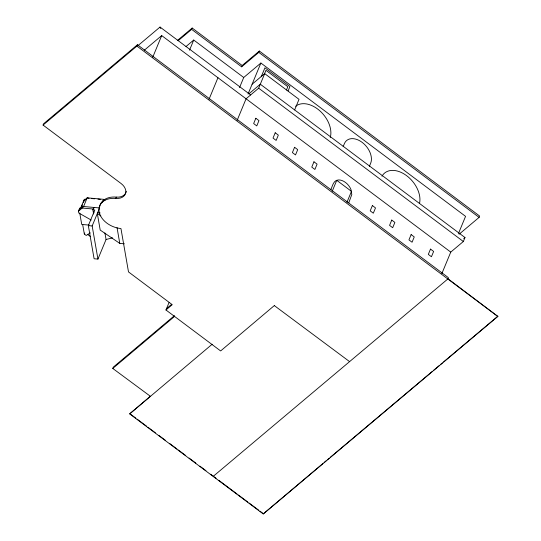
<?xml version="1.0" encoding="UTF-8"?>
<svg xmlns="http://www.w3.org/2000/svg" width="541" height="541" viewBox="0 0 541 541"><rect width="100%" height="100%" fill="white"/><g stroke="black" fill="none" stroke-linecap="round" stroke-linejoin="round"><path stroke-width="0.81" d="M274.53 305.395L220.64 350.947L165.959 309.986L172.248 304.684L128.501 271.913L120.954 228.552A20.125 14.134 22.5 0 1 99.138 211.761A20.125 14.134 22.5 0 1 115.706 198.432A12.179 8.548 22.5 0 0 125.478 193.698A12.179 8.548 22.5 0 0 121.042 183.487L43.07 125.079L43.618 123.754L137.448 44.747L448.374 277.655L447.82 278.98L213.364 476.236M43.07 125.079L136.9 46.073L137.448 44.747M91.192 220.052L78.797 213.005L78.479 211.193L79.797 208.015L80.832 208.677M80.501 208.468L84.342 199.196L84.673 199.413L83.382 202.537M81.15 207.913L82.421 204.836M78.479 211.193L82.232 208.042L82.888 206.452L99.625 207.954M83.334 207.115L87.175 197.844L103.574 199.318L105.008 200.19M152.785 57.123L161.705 35.584L450.754 252.106L441.835 273.638M93.607 213.965L92.883 209.82L93.87 207.44L93.985 208.069M90.367 232.873L86.208 235.457L84.328 234.05L84.768 232.995M104.913 232.941L106.056 239.501L97.941 259.098L94.1 258.754L88.332 225.617L94.803 209.996L92.883 209.82M97.941 259.098L92.166 225.962L99.382 208.549M102.296 202.408L103.629 199.622M115.706 198.432L116.254 197.107A12.179 8.548 22.5 0 0 125.81 192.894M191.636 29.37L192.183 28.044L242.179 65.495L241.631 66.82L191.636 29.37L178.145 40.724M189.519 50.191L193.725 40.034L243.72 77.491L239.514 87.642M209.036 99.253L217.955 77.721M447.934 278.716L497.821 316.431L263.251 513.95L129.664 413.885L150.371 396.276L112.765 368.448L113.312 367.129L174.452 315.64M241.631 66.82L258.794 52.369L259.342 51.043L479.644 216.069L479.096 217.387L459.093 234.233M237.154 120.318L246.074 98.787L258.666 88.19L264.698 73.623L299.024 99.341L294.635 109.931M248.035 94.06L260.884 63.033L465.564 216.359L458.504 233.408M261.235 76.734L264.934 67.808L289.935 86.533L288.11 90.942M165.959 309.986L169.056 302.507M264.306 74.273L265.949 70.303L287.826 86.688L286.453 89.995M212.16 344.245L129.664 413.885M343.156 146.638L344.394 143.636A16.906 11.314 49.9 0 1 362.125 142.344A16.906 11.314 49.9 0 1 370.646 163.301L369.402 166.297M330.903 189.506C332.566 185.962 333.378 180.254 338.281 179.95A11.496 7.696 49.9 0 1 350.906 189.404L351.806 194.523L348.749 202.875M332.221 191.25L336.752 180.322L351.474 191.352L346.95 202.28M263.251 513.95L322.815 463.623M349.527 361.577L274.422 305.665M450.754 252.106L463.346 241.509L464.99 237.533L260.309 84.213L248.982 93.755M138.171 45.458L160.035 27.05L250.652 94.932M144.379 50.171L161.705 35.584M177.414 40.48L192.183 28.044M186.003 46.54L193.725 40.034M242.179 65.495L259.342 51.043M84.579 200.528L86.262 199.108M79.142 209.604L82.888 206.452M243.72 77.491L260.884 63.033M252.113 84.22L264.698 73.623M166.506 308.661L171.538 304.421M112.765 368.448L174.554 316.417M463.732 238.595L464.99 237.533M324.106 462.535L326.04 460.905M327.339 459.816L329.273 458.186M330.565 457.098L432.016 371.667M433.314 370.578L439.13 365.682M440.421 364.593L442.355 362.964M443.647 361.875L497.93 316.167M106.056 239.501L112.521 237.851M89.015 198.304L87.175 197.844L83.679 200.785L84.017 201.002M91.449 198.527L94.695 198.817M97.948 199.108L100.383 199.331M82.232 208.042L93.214 209.029M97.651 212.721L100.119 212.944M89.123 225.097L81.725 224.434L79.737 213.039M88.332 225.617L92.166 225.962M100.822 215.893L97.326 213.519L100.207 230.081L119.777 243.382L124.383 243.795M258.794 52.369L479.096 217.387M258.666 88.19L463.346 241.509M136.9 46.073L497.821 316.431M87.439 234.294L90.293 236.437M130.449 414.122L135.838 418.159M137.191 419.174L146.625 426.24M147.977 427.255L155.389 432.807M158.763 435.329L165.505 440.381M169.549 443.41L176.961 448.962M178.314 449.977L185.725 455.529M189.1 458.051L195.835 463.103M199.886 466.132L205.952 470.677M210.665 474.214L216.069 478.258M218.767 480.28L237.012 493.947M238.365 494.961L247.825 502.048M249.171 503.056L258.632 510.143M259.984 511.157L263.366 513.686M160.035 27.05L160.758 28.551M117.039 227.639L119.777 243.382M93.627 211.409L93.904 212.998M82.658 224.441L84.328 234.05M126.303 191.277A12.179 8.548 22.5 0 1 126.026 192.373M99.517 208.102A20.125 14.134 22.5 0 1 116.254 197.107M381.973 176.217A24.156 16.162 49.9 0 1 406.244 175.399A24.156 16.162 49.9 0 1 419.525 203.436M295.65 106.246A24.156 16.162 49.9 0 1 319.988 110.959A24.156 16.162 49.9 0 1 330.267 137.488M255.839 118.263L253.648 123.558L256.772 125.904L258.963 120.602L255.839 118.263M275.213 132.775L273.022 138.07L276.147 140.417L278.338 135.115L275.213 132.775M294.588 147.287L292.397 152.589L295.521 154.929L297.712 149.634L294.588 147.287M313.963 161.8L311.772 167.101L314.896 169.441L317.087 164.146L313.963 161.8M372.384 205.56L370.186 210.862L373.317 213.201L375.508 207.906L372.384 205.56M391.758 220.079L389.561 225.374L392.685 227.714L394.883 222.419L391.758 220.079M411.133 234.591L408.935 239.886L412.059 242.226L414.257 236.931L411.133 234.591M430.508 249.103L428.31 254.398L431.434 256.738L433.632 251.443L430.508 249.103"/></g></svg>
